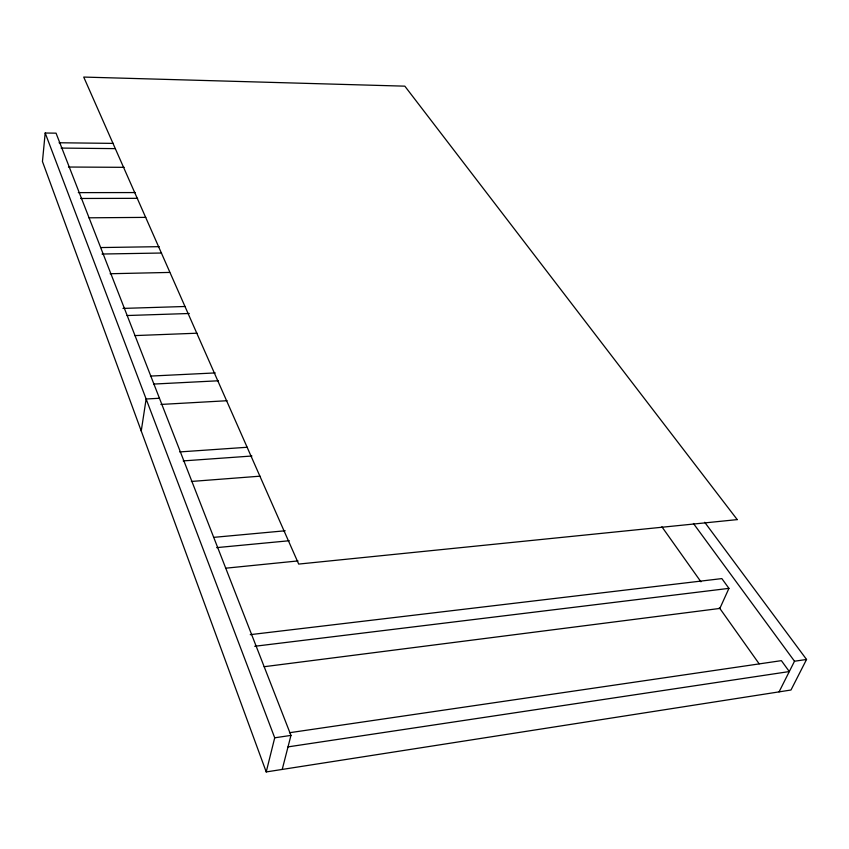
<?xml version="1.0" encoding="UTF-8"?>
<svg xmlns="http://www.w3.org/2000/svg" width="849" height="849" viewBox="0 0 849 849"><rect width="100%" height="100%" fill="white"/><g stroke="black" fill="none" stroke-linecap="round" stroke-linejoin="round"><path stroke-width="1.27" d="M282.218 769.438L290.963 735.404L56.045 133.166L45.188 133.017L42.45 161.512L266.225 771.932L790.981 690.014L806.55 659.461L704.712 522.284M141.242 430.984L146.134 398.998L159.453 398.266M266.225 771.932L274.715 737.802L45.188 133.017M250.243 634.659L721.852 578.594L728.941 588.368L719.846 608.436L264.166 666.709M779.064 691.882L794.505 661.233L806.55 659.461M288.013 746.887L789.305 671.559L781.388 660.649L289.477 732.729M274.715 737.802L290.963 735.404M254.721 646.28L728.941 588.368M225.537 568.214L297.999 560.924M216.665 547.626L289.297 540.739M214.044 537.332L285.19 530.774M191.365 481.457L259.974 476.183M183.193 460.911L251.93 456.009M179.723 451.923L247.218 447.264M160.907 404.442L227.065 400.728M153.542 384.077L218.448 380.776M150.443 376.086L215.243 372.923M134.853 335.588L197.032 333.211M127.074 315.531L189.295 313.493M122.978 308.41L185.114 306.489M110.115 273.739L169.651 272.423M101.997 254.031L161.533 253.023M100.84 247.558L159.198 246.666M88.954 217.811L145.816 217.376M78.31 192.627L135.299 192.564M80.559 198.475L137.602 198.326M68.472 167.03L124.145 167.327M61.107 148.076L115.4 148.628M59.059 142.759L113.331 143.385M693.431 523.483L794.505 661.233M661.88 526.773L700.945 581.809M719.326 607.714L759.155 663.822M737.24 519.609L298.699 564.076L83.722 77.068L404.835 86.163L737.24 519.609"/></g></svg>
